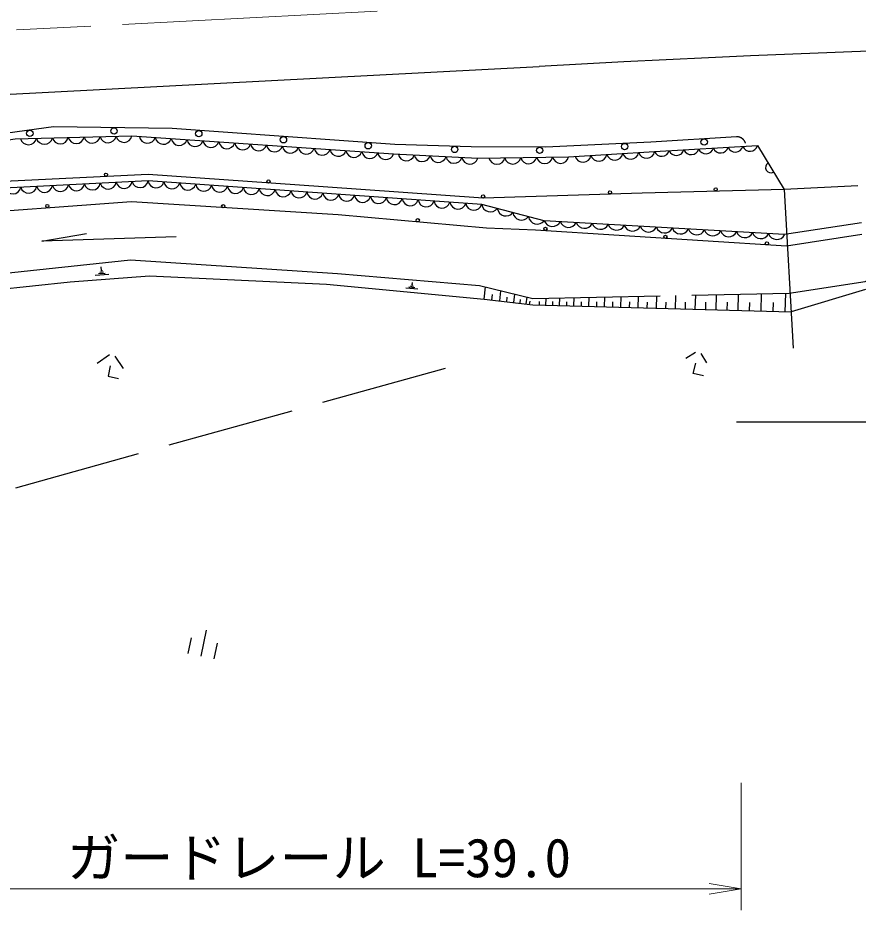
# Model space of a CAD drawing. Units: millimetres, scale not verified. Extents: x 40000 to 680000, y 20000 to 380000.
# Drawn here: x 193218 to 232792, y 243595 to 285612 of the extents above; entities that cross this region are included whole.
import ezdxf
from ezdxf.enums import TextEntityAlignment as Align

# ---------------------------------------------------------------- set-up
doc = ezdxf.new("R2010")
doc.units = ezdxf.units.MM
doc.header["$LTSCALE"] = 1000
doc.linetypes.add('CHAIN', pattern=[18.5, 12, -1.5, 3.5, -1.5])
doc.linetypes.add('DASHED', pattern=[7.5, 6, -1.5])
for name, color, linetype, lineweight in [('M-BGD', 7, 'Continuous', 25), ('M-BGD-EXST', 7, 'Continuous', 25), ('M-BMK', 2, 'CHAIN', 13), ('M-STR-HTXT', 7, 'Continuous', 13), ('M-STR-STRC', 7, 'Continuous', 25)]:
    doc.layers.add(name, color=color, linetype=linetype, lineweight=lineweight)
doc.styles.add('ＭＳ ゴシック', font='')
doc.styles.get('ＭＳ ゴシック').set_extended_font_data('MS Gothic')

# ---------------------------------------------------------------- blocks, each defined once
blk = doc.blocks.new('open_arrow')
at = {"color": 0, "linetype": 'Continuous', "lineweight": -2}
blk.add_lwpolyline([(7.5, 1.25), (0, 0), (7.5, -1.25)], dxfattribs=at)

msp = doc.modelspace()

# ---------------------------------------------------------------- linework, layer by layer
at = {"layer": 'M-BGD'}
for p, q in [((199352, 278237), (191376, 277840)), ((207601, 277653), (199352, 278237)), ((199349, 277937), (191391, 277541)), ((215139, 277127), (207601, 277653)), ((194349, 275095), (196444, 275465)), ((200679, 275297), (194349, 275095)), ((196854, 273497), (197497, 273545)), ((197010, 273573), (197331, 273597)), ((197085, 273644), (197246, 273656)), ((197121, 273711), (197201, 273717)), ((197161, 273714), (197148, 273882)), ((211788, 273047), (211799, 273151)), ((211485, 272907), (212054, 272847)), ((211633, 272949), (211918, 272919)), ((211711, 272998), (211853, 272983)), ((211752, 273051), (211823, 273044)), ((215172, 272364), (215238, 272939)), ((215913, 272280), (215968, 272763)), ((215543, 272322), (215573, 272587)), ((216244, 272243), (216269, 272464)), ((216574, 272205), (216620, 272607)), ((216869, 272172), (216889, 272354)), ((217164, 272138), (217201, 272467)), ((217321, 272120), (217339, 272278)), ((218090, 272086), (218099, 272415)), ((218731, 272068), (218741, 272428)), ((219404, 272049), (219415, 272441)), ((220109, 272030), (220120, 272455)), ((220848, 272009), (220861, 272470)), ((221623, 271988), (221637, 272486)), ((222437, 271965), (222451, 272502)), ((223290, 271942), (223306, 272519)), ((224184, 271917), (224201, 272537)), ((225123, 271891), (225141, 272556)), ((226107, 271864), (226127, 272575)), ((227140, 271835), (227161, 272596)), ((228224, 271805), (228246, 272618)), ((229361, 271774), (229385, 272640)), ((217785, 272094), (217789, 272251)), ((218411, 272077), (218416, 272249)), ((219068, 272059), (219073, 272246)), ((219756, 272039), (219762, 272244)), ((220478, 272019), (220485, 272241)), ((221236, 271998), (221242, 272238)), ((222030, 271976), (222037, 272235)), ((222863, 271953), (222871, 272232)), ((223737, 271929), (223745, 272229)), ((224654, 271904), (224662, 272225)), ((225615, 271877), (225625, 272221)), ((226624, 271849), (226634, 272217)), ((227682, 271820), (227693, 272213)), ((228792, 271789), (228804, 272209))]:
    msp.add_line(p, q, dxfattribs=at)
at = {"layer": 'M-BGD', "linetype": 'DASHED'}
for p, q in [((232769, 277710), (229307, 277533)), ((232955, 275961), (229327, 275403)), ((229420, 274883), (232970, 275433)), ((233131, 272822), (229630, 271766)), ((213339, 269104), (190783, 262825))]:
    msp.add_line(p, q, dxfattribs=at)
at = {"layer": 'M-BGD'}
for points in [[(227487, 279707), (227485, 279715), (227482, 279724), (227479, 279733), (227476, 279741), (227473, 279750), (227469, 279758), (227466, 279766), (227462, 279774), (227458, 279783), (227454, 279791), (227449, 279799), (227445, 279807), (227440, 279814), (227435, 279822), (227430, 279830), (227425, 279837), (227419, 279844), (227414, 279852), (227408, 279859), (227402, 279866), (227396, 279872), (227390, 279879), (227384, 279886), (227378, 279892), (227371, 279898), (227364, 279905), (227357, 279911), (227351, 279916), (227343, 279922), (227336, 279928), (227329, 279933), (227321, 279938), (227314, 279943), (227306, 279948), (227298, 279953), (227291, 279957), (227283, 279962), (227275, 279966), (227266, 279970), (227258, 279974), (227250, 279977), (227241, 279981), (227233, 279984), (227224, 279987), (227216, 279990), (227207, 279993), (227198, 279995), (227190, 279998), (227181, 280000), (227181, 280000), (227163, 280003), (227154, 280005), (227145, 280006), (227136, 280008), (227127, 280009), (227118, 280009), (227109, 280010), (227100, 280010), (227091, 280010), (227082, 280010), (227073, 280010), (227064, 280010), (227055, 280009), (223035, 279762), (218091, 279520), (214573, 279544), (210975, 279651), (200479, 280396), (194890, 280481), (186559, 279333)], [(186414, 278920), (193093, 279923), (198592, 280057), (210914, 279211), (214882, 279003), (219152, 279067), (223204, 279322), (228053, 279599), (229307, 277533), (229726, 270053)], [(229327, 275403), (218004, 276061), (215062, 276825), (199349, 277937)], [(229307, 277533), (222620, 277350), (215139, 277127)], [(186899, 276663), (187594, 276873), (189626, 276298), (198563, 276965), (208297, 276354), (215283, 275726), (217591, 275631), (229420, 274883)], [(188271, 273556), (189833, 273295), (198530, 274210), (208268, 273568), (214957, 273007)], [(188142, 270872), (190350, 272614), (195690, 273175), (199412, 273471), (207750, 273073), (215172, 272364), (217479, 272102), (229630, 271766)]]:
    msp.add_lwpolyline(points, dxfattribs=at)
at = {"layer": 'M-BGD', "linetype": 'DASHED'}
msp.add_lwpolyline([(214957, 273007), (217468, 272402), (229542, 272643), (233130, 273194), (241818, 277303)], dxfattribs=at)
at = {"layer": 'M-BGD'}
for centre, radius in [((193783, 280177), 150), ((197749, 280288), 150), ((201738, 280156), 150), ((205728, 279873), 150), ((225540, 279768), 150), ((209718, 279590), 150), ((213787, 279417), 150), ((217790, 279372), 150), ((221794, 279551), 150), ((197368, 278230), 75), ((205022, 277910), 75), ((221104, 277395), 75), ((226082, 277535), 75), ((215130, 277203), 75), ((194606, 276751), 75), ((202891, 276744), 75), ((212052, 276083), 75), ((218065, 275678), 75), ((223715, 275300), 75), ((228494, 274994), 75)]:
    msp.add_circle(centre, radius, dxfattribs=at)
for centre, radius, start, end in [((193717, 280022), 384, 194.0779, 348.7171), ((194467, 280041), 384, 194.0779, 348.7171), ((195216, 280059), 384, 194.0779, 348.7171), ((195966, 280077), 384, 194.0779, 348.7171), ((196716, 280096), 384, 194.0779, 348.7171), ((197466, 280114), 384, 194.0779, 348.7171), ((198216, 280132), 384, 194.0779, 348.7171), ((199322, 280091), 384, 188.7545, 343.3937), ((200070, 280040), 384, 188.7545, 343.3937), ((200818, 279989), 384, 188.7545, 343.3937), ((201567, 279937), 384, 188.7545, 343.3937), ((202315, 279886), 384, 188.7545, 343.3937), ((203063, 279835), 384, 188.7545, 343.3937), ((203811, 279783), 384, 188.7545, 343.3937), ((204560, 279732), 384, 188.7545, 343.3937), ((205308, 279681), 384, 188.7545, 343.3937), ((206056, 279629), 384, 188.7545, 343.3937), ((206804, 279578), 384, 188.7545, 343.3937), ((207553, 279527), 384, 188.7545, 343.3937), ((208301, 279475), 384, 188.7545, 343.3937), ((224929, 279537), 366, 201.7057, 344.8209), ((225622, 279576), 366, 201.7057, 344.8209), ((226315, 279616), 366, 201.7057, 344.8209), ((227007, 279655), 366, 201.7057, 344.8209), ((227700, 279695), 366, 201.7057, 344.8209), ((209049, 279424), 384, 188.7545, 343.3937), ((209797, 279373), 384, 188.7545, 343.3937), ((210546, 279321), 384, 188.7545, 343.3937), ((211516, 279264), 384, 189.6685, 344.3078), ((212265, 279225), 384, 189.6685, 344.3078), ((213014, 279185), 384, 189.6685, 344.3078), ((213763, 279146), 384, 189.6685, 344.3078), ((214512, 279107), 384, 189.6685, 344.3078), ((215776, 279100), 384, 193.5394, 348.1787), ((216526, 279112), 384, 193.5394, 348.1787), ((217276, 279123), 384, 193.5394, 348.1787), ((218026, 279134), 384, 193.5394, 348.1787), ((218776, 279145), 384, 193.5394, 348.1787), ((219831, 279194), 384, 196.2927, 350.9319), ((220579, 279241), 384, 196.2927, 350.9319), ((221328, 279288), 384, 196.2927, 350.9319), ((222076, 279336), 384, 196.2927, 350.9319), ((222825, 279383), 384, 196.2927, 350.9319), ((223544, 279458), 366, 201.7057, 344.8209), ((224237, 279497), 366, 201.7057, 344.8209), ((228680, 278566), 250, 121.25, 301.25), ((195225, 277816), 384, 195.5292, 350.1685), ((195974, 277853), 384, 195.5292, 350.1685), ((196723, 277890), 384, 195.5292, 350.1685), ((197472, 277928), 384, 195.5292, 350.1685), ((198221, 277965), 384, 195.5292, 350.1685), ((198970, 278002), 384, 195.5292, 350.1685), ((199731, 277994), 384, 188.6325, 343.2717), ((200479, 277941), 384, 188.6325, 343.2717), ((201227, 277888), 384, 188.6325, 343.2717), ((201975, 277835), 384, 188.6325, 343.2717), ((192977, 277704), 384, 195.5292, 350.1685), ((193726, 277741), 384, 195.5292, 350.1685), ((194476, 277779), 384, 195.5292, 350.1685), ((202723, 277782), 384, 188.6325, 343.2717), ((203472, 277730), 384, 188.6325, 343.2717), ((204220, 277677), 384, 188.6325, 343.2717), ((204968, 277624), 384, 188.6325, 343.2717), ((205716, 277571), 384, 188.6325, 343.2717), ((206464, 277518), 384, 188.6325, 343.2717), ((207212, 277465), 384, 188.6325, 343.2717), ((207960, 277412), 384, 188.6325, 343.2717), ((208708, 277359), 384, 188.6325, 343.2717), ((209457, 277306), 384, 188.6325, 343.2717), ((210205, 277253), 384, 188.6325, 343.2717), ((210953, 277200), 384, 188.6325, 343.2717), ((211701, 277147), 384, 188.6325, 343.2717), ((212449, 277094), 384, 188.6325, 343.2717), ((213197, 277041), 384, 188.6325, 343.2717), ((213945, 276988), 384, 188.6325, 343.2717), ((214693, 276935), 384, 188.6325, 343.2717), ((215471, 276888), 414, 188.7535, 322.1313), ((216206, 276697), 414, 188.7535, 322.1313), ((216941, 276506), 414, 188.7535, 322.1313), ((217677, 276315), 414, 188.7535, 322.1313), ((218390, 276199), 411, 199.7282, 333.6202), ((219145, 276156), 411, 199.7282, 333.6202), ((219900, 276112), 411, 199.7282, 333.6202), ((220655, 276068), 411, 199.7282, 333.6202), ((221410, 276024), 411, 199.7282, 333.6202), ((222165, 275980), 411, 199.7282, 333.6202), ((222920, 275936), 411, 199.7282, 333.6202), ((223675, 275892), 411, 199.7282, 333.6202), ((224430, 275848), 411, 199.7282, 333.6202), ((225185, 275805), 411, 199.7282, 333.6202), ((225940, 275761), 411, 199.7282, 333.6202), ((226694, 275717), 411, 199.7282, 333.6202), ((227449, 275673), 411, 199.7282, 333.6202), ((228204, 275629), 411, 199.7282, 333.6202), ((228959, 275585), 411, 199.7282, 333.6202)]:
    msp.add_arc(centre, radius, start, end, dxfattribs=at)
at = {"layer": 'M-BGD-EXST'}
for p, q in [((224682, 269588), (225132, 269869)), ((225376, 269813), (225657, 269363)), ((197542, 269737), (196955, 269344)), ((197788, 269688), (198181, 269100)), ((225029, 268867), (225141, 269354)), ((197568, 269222), (197470, 268732)), ((197470, 268732), (197961, 268634)), ((225516, 268754), (225029, 268867)), ((201858, 255555), (202102, 256781)), ((201245, 255677), (201391, 256412)), ((202471, 255433), (202617, 256169))]:
    msp.add_line(p, q, dxfattribs=at)
at = {"layer": 'M-BMK'}
msp.add_line((179678, 284340), (217607, 286324), dxfattribs=at)
at = {"layer": 'M-STR-HTXT'}
for p, q in [((227283, 249595), (227283, 243595)), ((186546, 244595), (227283, 244595))]:
    msp.add_line(p, q, dxfattribs=at)
at = {"layer": 'M-STR-STRC'}
for p, q in [((179835, 281344), (217764, 283328)), ((349122, 266571), (227056, 266571))]:
    msp.add_line(p, q, dxfattribs=at)
msp.add_lwpolyline([(253775, 283975), (253437, 283994), (251472, 284079), (249504, 284144), (247534, 284189), (245561, 284216), (243586, 284225), (241610, 284218), (239631, 284197), (237651, 284161), (235670, 284114), (233687, 284055), (231702, 283986), (229716, 283908), (227728, 283823), (225738, 283732), (223747, 283636), (221754, 283535), (219760, 283432), (217764, 283328)], dxfattribs=at)

# ---------------------------------------------------------------- block references
at = {"layer": 'M-STR-HTXT', "xscale": 200, "yscale": 200, "rotation": 180}
msp.add_blockref('open_arrow', (227283, 244595), dxfattribs=at)

# ---------------------------------------------------------------- texts
at = {"layer": 'M-STR-HTXT', "style": 'ＭＳ ゴシック'}
msp.add_text('ガードレール L=39.0', height=1833, dxfattribs=at).set_placement((207405, 244595), align=Align.BOTTOM_CENTER)

doc.saveas('drawing.dxf')
